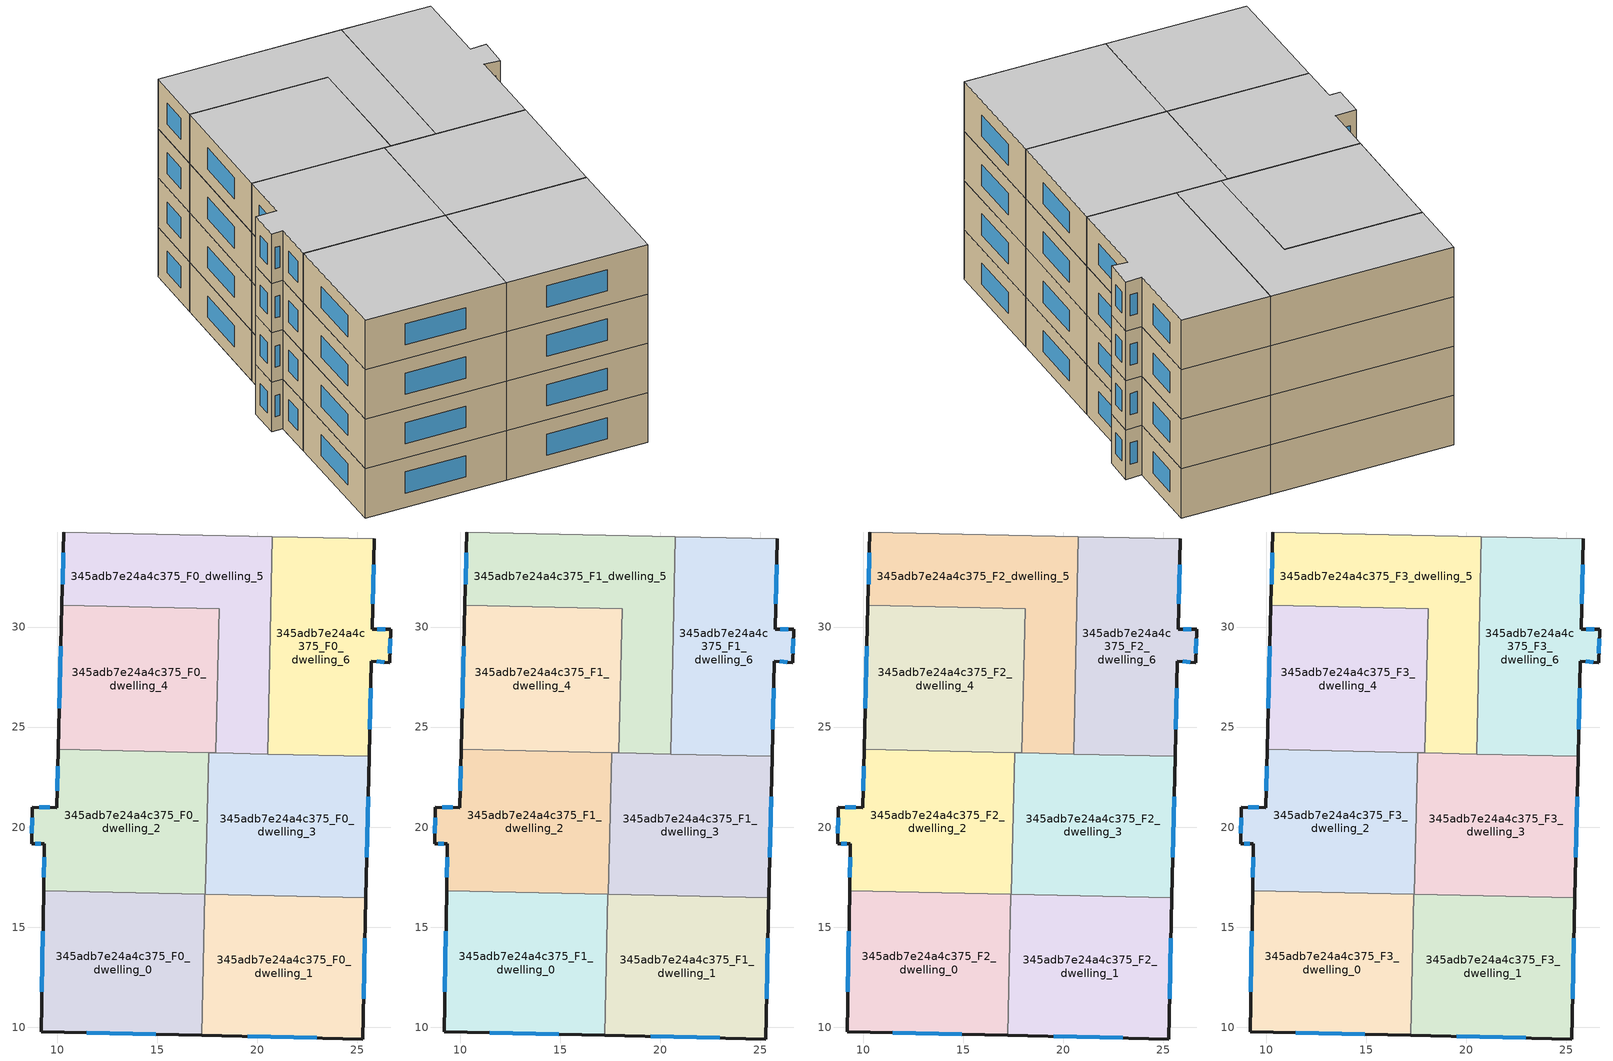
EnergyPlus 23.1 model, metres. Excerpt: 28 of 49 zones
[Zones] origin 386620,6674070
345adb7e24a4c375_F0_dwelling_0
 floor ground (EU_floor_Construction): 17.38,16.65 17.22,9.59 9.2,9.77 9.33,16.83 z0
 wall outside (EU_wall_Construction): 9.33,16.83 9.2,9.77 17.22,9.59 z0:3
 wall to 345adb7e24a4c375_F0_dwelling_1 (EU_wall_Construction): 17.22,9.59 17.38,16.65 z0:3
 wall to 345adb7e24a4c375_F0_dwelling_2 (EU_wall_Construction): 17.38,16.65 9.33,16.83 z0:3
 window (EU_Window_Construction): 11.49,9.72 14.93,9.65 / 9.29,14.81 9.23,11.79 z0.86:2.14
345adb7e24a4c375_F0_dwelling_1
 floor ground (EU_floor_Construction): 25.43,16.47 25.27,9.42 17.22,9.59 17.38,16.65 z0
 wall outside (EU_wall_Construction): 17.22,9.59 25.27,9.42 25.43,16.47 z0:3
 wall to 345adb7e24a4c375_F0_dwelling_2 (EU_wall_Construction): 25.43,16.47 17.41,16.65 17.38,16.65 z0:3
 window (EU_Window_Construction): 19.52,9.54 22.97,9.47 / 25.31,11.43 25.38,14.45 z0.86:2.14
345adb7e24a4c375_F0_dwelling_2
 floor ground (EU_floor_Construction): 17.56,23.71 17.41,16.65 9.33,16.83 9.37,19.17 8.73,19.16 8.75,21 9.97,20.98 10.05,23.88 z0
 wall outside (EU_wall_Construction): 10.05,23.88 9.97,20.98 8.75,21 8.73,19.16 9.37,19.17 9.33,16.83 z0:3
 wall to 345adb7e24a4c375_F0_dwelling_3 (EU_wall_Construction): 25.43,16.47 17.41,16.65 17.56,23.71 z0:3
 wall to 345adb7e24a4c375_F0_dwelling_4 (EU_wall_Construction): 17.56,23.71 10.05,23.88 z0:3
 window (EU_Window_Construction): 8.91,19.16 9.19,19.16 / 8.75,20.48 8.74,19.69 / 9.62,20.98 9.1,21 / 10.03,23.05 9.99,21.81 / 9.36,18.5 9.34,17.49 z0.86:2.14
345adb7e24a4c375_F0_dwelling_3
 floor ground (EU_floor_Construction): 25.59,23.54 25.43,16.47 17.41,16.65 17.56,23.71 z0
 wall outside (EU_wall_Construction): 25.43,16.47 25.59,23.54 z0:3
 wall to 345adb7e24a4c375_F0_dwelling_6 (EU_wall_Construction): 25.59,23.54 20.51,23.65 z0:3
 wall to 345adb7e24a4c375_F0_dwelling_5 (EU_wall_Construction): 20.51,23.65 17.93,23.71 z0:3
 wall to 345adb7e24a4c375_F0_dwelling_4 (EU_wall_Construction): 17.93,23.71 17.56,23.71 z0:3
 window (EU_Window_Construction): 25.47,18.49 25.54,21.52 z0.86:2.14
345adb7e24a4c375_F0_dwelling_4
 floor ground (EU_floor_Construction): 18.09,30.92 17.93,23.71 10.05,23.88 10.24,31.09 z0
 wall outside (EU_wall_Construction): 10.24,31.09 10.05,23.88 z0:3
 wall to 345adb7e24a4c375_F0_dwelling_5 (EU_wall_Construction): 17.93,23.71 18.09,30.92 10.24,31.09 z0:3
 window (EU_Window_Construction): 10.19,29.03 10.1,25.94 z0.86:2.14
345adb7e24a4c375_F0_dwelling_5
 floor ground (EU_floor_Construction): 20.75,34.52 20.51,23.65 17.93,23.71 18.09,30.92 10.24,31.09 10.34,34.75 z0
 wall outside (EU_wall_Construction): 10.34,34.75 10.24,31.09 z0:3
 wall adiabatic (EU_wall_Construction): 20.75,34.52 10.34,34.75 z0:3
 wall to 345adb7e24a4c375_F0_dwelling_6 (EU_wall_Construction): 20.51,23.65 20.75,34.52 z0:3
 window (EU_Window_Construction): 10.31,33.7 10.27,32.13 z0.86:2.14
345adb7e24a4c375_F0_dwelling_6
 floor ground (EU_floor_Construction): 25.84,34.4 25.73,29.88 26.67,29.89 26.61,28.22 25.7,28.3 25.59,23.54 20.51,23.65 20.75,34.52 z0
 wall outside (EU_wall_Construction): 25.59,23.54 25.7,28.3 26.61,28.22 26.67,29.89 25.73,29.88 25.84,34.4 z0:3
 wall adiabatic (EU_wall_Construction): 25.84,34.4 20.75,34.52 z0:3
 window (EU_Window_Construction): 25.76,31.17 25.81,33.11 / 26.4,29.89 26,29.88 / 26.63,28.7 26.65,29.42 / 25.96,28.28 26.35,28.24 / 25.62,24.9 25.67,26.94 z0.86:2.14
345adb7e24a4c375_F1_dwelling_0
 floor to 345adb7e24a4c375_F0_dwelling_0 (EU_floor_Construction): 17.38,16.65 17.22,9.59 9.2,9.77 9.33,16.83 z3
 wall outside (EU_wall_Construction): 9.33,16.83 9.2,9.77 17.22,9.59 z3:6
 wall to 345adb7e24a4c375_F1_dwelling_1 (EU_wall_Construction): 17.22,9.59 17.38,16.65 z3:6
 wall to 345adb7e24a4c375_F1_dwelling_2 (EU_wall_Construction): 17.38,16.65 9.33,16.83 z3:6
 window (EU_Window_Construction): 11.49,9.72 14.93,9.65 / 9.29,14.81 9.23,11.79 z3.86:5.14
345adb7e24a4c375_F1_dwelling_1
 floor to 345adb7e24a4c375_F0_dwelling_1 (EU_floor_Construction): 25.43,16.47 25.27,9.42 17.22,9.59 17.38,16.65 z3
 wall outside (EU_wall_Construction): 17.22,9.59 25.27,9.42 25.43,16.47 z3:6
 wall to 345adb7e24a4c375_F1_dwelling_2 (EU_wall_Construction): 25.43,16.47 17.41,16.65 17.38,16.65 z3:6
 window (EU_Window_Construction): 19.52,9.54 22.97,9.47 / 25.31,11.43 25.38,14.45 z3.86:5.14
345adb7e24a4c375_F1_dwelling_2
 floor to 345adb7e24a4c375_F0_dwelling_2 (EU_floor_Construction): 17.56,23.71 17.41,16.65 9.33,16.83 9.37,19.17 8.73,19.16 8.75,21 9.97,20.98 10.05,23.88 z3
 wall outside (EU_wall_Construction): 10.05,23.88 9.97,20.98 8.75,21 8.73,19.16 9.37,19.17 9.33,16.83 z3:6
 wall to 345adb7e24a4c375_F1_dwelling_3 (EU_wall_Construction): 25.43,16.47 17.41,16.65 17.56,23.71 z3:6
 wall to 345adb7e24a4c375_F1_dwelling_4 (EU_wall_Construction): 17.56,23.71 10.05,23.88 z3:6
 window (EU_Window_Construction): 8.91,19.16 9.19,19.16 / 8.75,20.48 8.74,19.69 / 9.62,20.98 9.1,21 / 10.03,23.05 9.99,21.81 / 9.36,18.5 9.34,17.49 z3.86:5.14
345adb7e24a4c375_F1_dwelling_3
 floor to 345adb7e24a4c375_F0_dwelling_3 (EU_floor_Construction): 25.59,23.54 25.43,16.47 17.41,16.65 17.56,23.71 z3
 wall outside (EU_wall_Construction): 25.43,16.47 25.59,23.54 z3:6
 wall to 345adb7e24a4c375_F1_dwelling_6 (EU_wall_Construction): 25.59,23.54 20.51,23.65 z3:6
 wall to 345adb7e24a4c375_F1_dwelling_5 (EU_wall_Construction): 20.51,23.65 17.93,23.71 z3:6
 wall to 345adb7e24a4c375_F1_dwelling_4 (EU_wall_Construction): 17.93,23.71 17.56,23.71 z3:6
 window (EU_Window_Construction): 25.47,18.49 25.54,21.52 z3.86:5.14
345adb7e24a4c375_F1_dwelling_4
 floor to 345adb7e24a4c375_F0_dwelling_4 (EU_floor_Construction): 18.09,30.92 17.93,23.71 10.05,23.88 10.24,31.09 z3
 wall outside (EU_wall_Construction): 10.24,31.09 10.05,23.88 z3:6
 wall to 345adb7e24a4c375_F1_dwelling_5 (EU_wall_Construction): 17.93,23.71 18.09,30.92 10.24,31.09 z3:6
 window (EU_Window_Construction): 10.19,29.03 10.1,25.94 z3.86:5.14
345adb7e24a4c375_F1_dwelling_5
 floor to 345adb7e24a4c375_F0_dwelling_5 (EU_floor_Construction): 20.75,34.52 20.51,23.65 17.93,23.71 18.09,30.92 10.24,31.09 10.34,34.75 z3
 wall outside (EU_wall_Construction): 10.34,34.75 10.24,31.09 z3:6
 wall adiabatic (EU_wall_Construction): 20.75,34.52 10.34,34.75 z3:6
 wall to 345adb7e24a4c375_F1_dwelling_6 (EU_wall_Construction): 20.51,23.65 20.75,34.52 z3:6
 window (EU_Window_Construction): 10.31,33.7 10.27,32.13 z3.86:5.14
345adb7e24a4c375_F1_dwelling_6
 floor to 345adb7e24a4c375_F0_dwelling_6 (EU_floor_Construction): 25.84,34.4 25.73,29.88 26.67,29.89 26.61,28.22 25.7,28.3 25.59,23.54 20.51,23.65 20.75,34.52 z3
 wall outside (EU_wall_Construction): 25.59,23.54 25.7,28.3 26.61,28.22 26.67,29.89 25.73,29.88 25.84,34.4 z3:6
 wall adiabatic (EU_wall_Construction): 25.84,34.4 20.75,34.52 z3:6
 window (EU_Window_Construction): 25.76,31.17 25.81,33.11 / 26.4,29.89 26,29.88 / 26.63,28.7 26.65,29.42 / 25.96,28.28 26.35,28.24 / 25.62,24.9 25.67,26.94 z3.86:5.14
345adb7e24a4c375_F2_dwelling_0
 floor to 345adb7e24a4c375_F1_dwelling_0 (EU_floor_Construction): 17.38,16.65 17.22,9.59 9.2,9.77 9.33,16.83 z6
 wall outside (EU_wall_Construction): 9.33,16.83 9.2,9.77 17.22,9.59 z6:9
 wall to 345adb7e24a4c375_F2_dwelling_1 (EU_wall_Construction): 17.22,9.59 17.38,16.65 z6:9
 wall to 345adb7e24a4c375_F2_dwelling_2 (EU_wall_Construction): 17.38,16.65 9.33,16.83 z6:9
 window (EU_Window_Construction): 11.49,9.72 14.93,9.65 / 9.29,14.81 9.23,11.79 z6.86:8.14
345adb7e24a4c375_F2_dwelling_1
 floor to 345adb7e24a4c375_F1_dwelling_1 (EU_floor_Construction): 25.43,16.47 25.27,9.42 17.22,9.59 17.38,16.65 z6
 wall outside (EU_wall_Construction): 17.22,9.59 25.27,9.42 25.43,16.47 z6:9
 wall to 345adb7e24a4c375_F2_dwelling_2 (EU_wall_Construction): 25.43,16.47 17.41,16.65 17.38,16.65 z6:9
 window (EU_Window_Construction): 19.52,9.54 22.97,9.47 / 25.31,11.43 25.38,14.45 z6.86:8.14
345adb7e24a4c375_F2_dwelling_2
 floor to 345adb7e24a4c375_F1_dwelling_2 (EU_floor_Construction): 17.56,23.71 17.41,16.65 9.33,16.83 9.37,19.17 8.73,19.16 8.75,21 9.97,20.98 10.05,23.88 z6
 wall outside (EU_wall_Construction): 10.05,23.88 9.97,20.98 8.75,21 8.73,19.16 9.37,19.17 9.33,16.83 z6:9
 wall to 345adb7e24a4c375_F2_dwelling_3 (EU_wall_Construction): 25.43,16.47 17.41,16.65 17.56,23.71 z6:9
 wall to 345adb7e24a4c375_F2_dwelling_4 (EU_wall_Construction): 17.56,23.71 10.05,23.88 z6:9
 window (EU_Window_Construction): 8.91,19.16 9.19,19.16 / 8.75,20.48 8.74,19.69 / 9.62,20.98 9.1,21 / 10.03,23.05 9.99,21.81 / 9.36,18.5 9.34,17.49 z6.86:8.14
345adb7e24a4c375_F2_dwelling_3
 floor to 345adb7e24a4c375_F1_dwelling_3 (EU_floor_Construction): 25.59,23.54 25.43,16.47 17.41,16.65 17.56,23.71 z6
 wall outside (EU_wall_Construction): 25.43,16.47 25.59,23.54 z6:9
 wall to 345adb7e24a4c375_F2_dwelling_6 (EU_wall_Construction): 25.59,23.54 20.51,23.65 z6:9
 wall to 345adb7e24a4c375_F2_dwelling_5 (EU_wall_Construction): 20.51,23.65 17.93,23.71 z6:9
 wall to 345adb7e24a4c375_F2_dwelling_4 (EU_wall_Construction): 17.93,23.71 17.56,23.71 z6:9
 window (EU_Window_Construction): 25.47,18.49 25.54,21.52 z6.86:8.14
345adb7e24a4c375_F2_dwelling_4
 floor to 345adb7e24a4c375_F1_dwelling_4 (EU_floor_Construction): 18.09,30.92 17.93,23.71 10.05,23.88 10.24,31.09 z6
 wall outside (EU_wall_Construction): 10.24,31.09 10.05,23.88 z6:9
 wall to 345adb7e24a4c375_F2_dwelling_5 (EU_wall_Construction): 17.93,23.71 18.09,30.92 10.24,31.09 z6:9
 window (EU_Window_Construction): 10.19,29.03 10.1,25.94 z6.86:8.14
345adb7e24a4c375_F2_dwelling_5
 floor to 345adb7e24a4c375_F1_dwelling_5 (EU_floor_Construction): 20.75,34.52 20.51,23.65 17.93,23.71 18.09,30.92 10.24,31.09 10.34,34.75 z6
 wall outside (EU_wall_Construction): 10.34,34.75 10.24,31.09 z6:9
 wall adiabatic (EU_wall_Construction): 20.75,34.52 10.34,34.75 z6:9
 wall to 345adb7e24a4c375_F2_dwelling_6 (EU_wall_Construction): 20.51,23.65 20.75,34.52 z6:9
 window (EU_Window_Construction): 10.31,33.7 10.27,32.13 z6.86:8.14
345adb7e24a4c375_F2_dwelling_6
 floor to 345adb7e24a4c375_F1_dwelling_6 (EU_floor_Construction): 25.84,34.4 25.73,29.88 26.67,29.89 26.61,28.22 25.7,28.3 25.59,23.54 20.51,23.65 20.75,34.52 z6
 wall outside (EU_wall_Construction): 25.59,23.54 25.7,28.3 26.61,28.22 26.67,29.89 25.73,29.88 25.84,34.4 z6:9
 wall adiabatic (EU_wall_Construction): 25.84,34.4 20.75,34.52 z6:9
 window (EU_Window_Construction): 25.76,31.17 25.81,33.11 / 26.4,29.89 26,29.88 / 26.63,28.7 26.65,29.42 / 25.96,28.28 26.35,28.24 / 25.62,24.9 25.67,26.94 z6.86:8.14
345adb7e24a4c375_F3_dwelling_0
 floor to 345adb7e24a4c375_F2_dwelling_0 (EU_floor_Construction): 17.38,16.65 17.22,9.59 9.2,9.77 9.33,16.83 z9
 wall outside (EU_wall_Construction): 9.33,16.83 9.2,9.77 17.22,9.59 z9:12
 wall to 345adb7e24a4c375_F3_dwelling_1 (EU_wall_Construction): 17.22,9.59 17.38,16.65 z9:12
 wall to 345adb7e24a4c375_F3_dwelling_2 (EU_wall_Construction): 17.38,16.65 9.33,16.83 z9:12
 window (EU_Window_Construction): 11.49,9.72 14.93,9.65 / 9.29,14.81 9.23,11.79 z9.86:11.14
 ceiling to 345adb7e24a4c375_F4_dwelling_0 (EU_floor_Construction): 17.22,9.59 17.38,16.65 9.33,16.83 9.2,9.77 z12
345adb7e24a4c375_F3_dwelling_1
 floor to 345adb7e24a4c375_F2_dwelling_1 (EU_floor_Construction): 25.43,16.47 25.27,9.42 17.22,9.59 17.38,16.65 z9
 wall outside (EU_wall_Construction): 17.22,9.59 25.27,9.42 25.43,16.47 z9:12
 wall to 345adb7e24a4c375_F3_dwelling_2 (EU_wall_Construction): 25.43,16.47 17.41,16.65 17.38,16.65 z9:12
 window (EU_Window_Construction): 19.52,9.54 22.97,9.47 / 25.31,11.43 25.38,14.45 z9.86:11.14
 ceiling to 345adb7e24a4c375_F4_dwelling_1 (EU_floor_Construction): 25.27,9.42 25.43,16.47 17.38,16.65 17.22,9.59 z12
345adb7e24a4c375_F3_dwelling_2
 floor to 345adb7e24a4c375_F2_dwelling_2 (EU_floor_Construction): 17.56,23.71 17.41,16.65 9.33,16.83 9.37,19.17 8.73,19.16 8.75,21 9.97,20.98 10.05,23.88 z9
 wall outside (EU_wall_Construction): 10.05,23.88 9.97,20.98 8.75,21 8.73,19.16 9.37,19.17 9.33,16.83 z9:12
 wall to 345adb7e24a4c375_F3_dwelling_3 (EU_wall_Construction): 25.43,16.47 17.41,16.65 17.56,23.71 z9:12
 wall to 345adb7e24a4c375_F3_dwelling_4 (EU_wall_Construction): 17.56,23.71 10.05,23.88 z9:12
 window (EU_Window_Construction): 8.91,19.16 9.19,19.16 / 8.75,20.48 8.74,19.69 / 9.62,20.98 9.1,21 / 10.03,23.05 9.99,21.81 / 9.36,18.5 9.34,17.49 z9.86:11.14
 ceiling to 345adb7e24a4c375_F4_dwelling_2 (EU_floor_Construction): 17.41,16.65 17.56,23.71 10.05,23.88 9.97,20.98 8.75,21 8.73,19.16 9.37,19.17 9.33,16.83 z12
345adb7e24a4c375_F3_dwelling_3
 floor to 345adb7e24a4c375_F2_dwelling_3 (EU_floor_Construction): 25.59,23.54 25.43,16.47 17.41,16.65 17.56,23.71 z9
 wall outside (EU_wall_Construction): 25.43,16.47 25.59,23.54 z9:12
 wall to 345adb7e24a4c375_F3_dwelling_6 (EU_wall_Construction): 25.59,23.54 20.51,23.65 z9:12
 wall to 345adb7e24a4c375_F3_dwelling_5 (EU_wall_Construction): 20.51,23.65 17.93,23.71 z9:12
 wall to 345adb7e24a4c375_F3_dwelling_4 (EU_wall_Construction): 17.93,23.71 17.56,23.71 z9:12
 window (EU_Window_Construction): 25.47,18.49 25.54,21.52 z9.86:11.14
 ceiling to 345adb7e24a4c375_F4_dwelling_3 (EU_floor_Construction): 25.43,16.47 25.59,23.54 17.56,23.71 17.41,16.65 z12
345adb7e24a4c375_F3_dwelling_4
 floor to 345adb7e24a4c375_F2_dwelling_4 (EU_floor_Construction): 18.09,30.92 17.93,23.71 10.05,23.88 10.24,31.09 z9
 wall outside (EU_wall_Construction): 10.24,31.09 10.05,23.88 z9:12
 wall to 345adb7e24a4c375_F3_dwelling_5 (EU_wall_Construction): 17.93,23.71 18.09,30.92 10.24,31.09 z9:12
 window (EU_Window_Construction): 10.19,29.03 10.1,25.94 z9.86:11.14
 ceiling to 345adb7e24a4c375_F4_dwelling_4 (EU_floor_Construction): 17.93,23.71 18.09,30.92 10.24,31.09 10.05,23.88 z12
345adb7e24a4c375_F3_dwelling_5
 floor to 345adb7e24a4c375_F2_dwelling_5 (EU_floor_Construction): 20.75,34.52 20.51,23.65 17.93,23.71 18.09,30.92 10.24,31.09 10.34,34.75 z9
 wall outside (EU_wall_Construction): 10.34,34.75 10.24,31.09 z9:12
 wall adiabatic (EU_wall_Construction): 20.75,34.52 10.34,34.75 z9:12
 wall to 345adb7e24a4c375_F3_dwelling_6 (EU_wall_Construction): 20.51,23.65 20.75,34.52 z9:12
 window (EU_Window_Construction): 10.31,33.7 10.27,32.13 z9.86:11.14
 ceiling to 345adb7e24a4c375_F4_dwelling_5 (EU_floor_Construction): 20.51,23.65 20.75,34.52 10.34,34.75 10.24,31.09 18.09,30.92 17.93,23.71 z12
345adb7e24a4c375_F3_dwelling_6
 floor to 345adb7e24a4c375_F2_dwelling_6 (EU_floor_Construction): 25.84,34.4 25.73,29.88 26.67,29.89 26.61,28.22 25.7,28.3 25.59,23.54 20.51,23.65 20.75,34.52 z9
 wall outside (EU_wall_Construction): 25.59,23.54 25.7,28.3 26.61,28.22 26.67,29.89 25.73,29.88 25.84,34.4 z9:12
 wall adiabatic (EU_wall_Construction): 25.84,34.4 20.75,34.52 z9:12
 window (EU_Window_Construction): 25.76,31.17 25.81,33.11 / 26.4,29.89 26,29.88 / 26.63,28.7 26.65,29.42 / 25.96,28.28 26.35,28.24 / 25.62,24.9 25.67,26.94 z9.86:11.14
 ceiling to 345adb7e24a4c375_F4_dwelling_6 (EU_floor_Construction): 25.59,23.54 25.7,28.3 26.61,28.22 26.67,29.89 25.73,29.88 25.84,34.4 20.75,34.52 20.51,23.65 z12
[Building]
EU S2 Campaign: North Axis=0; Terrain=City; Solar Distribution=FullExterior
[Site:Location]
Helsinki-Vantaa.AP: Latitude=60.317; Longitude=24.963; Time Zone=2; Elevation=54.6
[SizingPeriod:WeatherFileDays]
AnnualSizingPeriod: Begin Month=1; Begin Day of Month=1; End Month=12; End Day of Month=31; Day of Week for Start Day=Monday; Use Weather File Daylight Saving Period=No; Use Weather File Rain and Snow Indicators=No
[MATERIAL]
EU_InternalMass_Material: Roughness=MediumRough; Thickness=0.1; Conductivity=1; Density=1800; Specific Heat=900; Thermal Absorptance=0.9; Solar Absorptance=0.7; Visible Absorptance=0.7
[MATERIAL:NOMASS] Roughness=MediumRough; Thermal Absorptance=0.9; Solar Absorptance=0.7; Visible Absorptance=0.7
Name | Thermal Resistance
EU_wall_NoMass | 1.10183
EU_floor_NoMass | 1.70606
[WINDOWMATERIAL:SIMPLEGLAZINGSYSTEM]
EU_Window_SimpleGlazing: UFactor=3.11035; Solar Heat Gain Coefficient=0.8; Visible Transmittance=0.8
[CONSTRUCTION]
EU_wall_Construction: EU_wall_NoMass
EU_floor_Construction: EU_floor_NoMass
EU_Window_Construction: EU_Window_SimpleGlazing
EU_InternalMass_Construction: EU_InternalMass_Material
[ZONE] Type=1; Multiplier=1; Ceiling Height=autocalculate; Floor Area=autocalculate; Part of Total Floor Area=Yes
Name | Volume
345adb7e24a4c375_F0_dwelling_0; 345adb7e24a4c375_F1_dwelling_0; 345adb7e24a4c375_F2_dwelling_0; 345adb7e24a4c375_F3_dwelling_0 | 170.201
345adb7e24a4c375_F0_dwelling_1; 345adb7e24a4c375_F1_dwelling_1; 345adb7e24a4c375_F2_dwelling_1; 345adb7e24a4c375_F3_dwelling_1 | 170.22
345adb7e24a4c375_F0_dwelling_2; 345adb7e24a4c375_F1_dwelling_2; 345adb7e24a4c375_F2_dwelling_2; 345adb7e24a4c375_F3_dwelling_2 | 170.222
345adb7e24a4c375_F0_dwelling_3; 345adb7e24a4c375_F1_dwelling_3; 345adb7e24a4c375_F2_dwelling_3; 345adb7e24a4c375_F3_dwelling_3 | 170.227
345adb7e24a4c375_F0_dwelling_4; 345adb7e24a4c375_F1_dwelling_4; 345adb7e24a4c375_F2_dwelling_4; 345adb7e24a4c375_F3_dwelling_4 | 170.219
345adb7e24a4c375_F0_dwelling_5; 345adb7e24a4c375_F1_dwelling_5; 345adb7e24a4c375_F2_dwelling_5; 345adb7e24a4c375_F3_dwelling_5 | 170.231
345adb7e24a4c375_F0_dwelling_6; 345adb7e24a4c375_F1_dwelling_6; 345adb7e24a4c375_F2_dwelling_6; 345adb7e24a4c375_F3_dwelling_6 | 170.235
[INTERNALMASS] Construction=EU_InternalMass_Construction
Name | Zone or ZoneList | Surface Area
345adb7e24a4c375_F0_dwelling_0_EU_InternalMass | 345adb7e24a4c375_F0_dwelling_0 | 56.7354
345adb7e24a4c375_F0_dwelling_1_EU_InternalMass | 345adb7e24a4c375_F0_dwelling_1 | 56.74
345adb7e24a4c375_F0_dwelling_2_EU_InternalMass | 345adb7e24a4c375_F0_dwelling_2 | 56.7431
345adb7e24a4c375_F0_dwelling_3_EU_InternalMass | 345adb7e24a4c375_F0_dwelling_3 | 56.7403
345adb7e24a4c375_F0_dwelling_4_EU_InternalMass | 345adb7e24a4c375_F0_dwelling_4 | 56.7389
345adb7e24a4c375_F0_dwelling_5_EU_InternalMass | 345adb7e24a4c375_F0_dwelling_5 | 56.7436
345adb7e24a4c375_F0_dwelling_6_EU_InternalMass | 345adb7e24a4c375_F0_dwelling_6 | 56.7443
345adb7e24a4c375_F1_dwelling_0_EU_InternalMass | 345adb7e24a4c375_F1_dwelling_0 | 56.7354
345adb7e24a4c375_F1_dwelling_1_EU_InternalMass | 345adb7e24a4c375_F1_dwelling_1 | 56.74
345adb7e24a4c375_F1_dwelling_2_EU_InternalMass | 345adb7e24a4c375_F1_dwelling_2 | 56.7431
345adb7e24a4c375_F1_dwelling_3_EU_InternalMass | 345adb7e24a4c375_F1_dwelling_3 | 56.7403
345adb7e24a4c375_F1_dwelling_4_EU_InternalMass | 345adb7e24a4c375_F1_dwelling_4 | 56.7389
345adb7e24a4c375_F1_dwelling_5_EU_InternalMass | 345adb7e24a4c375_F1_dwelling_5 | 56.7436
345adb7e24a4c375_F1_dwelling_6_EU_InternalMass | 345adb7e24a4c375_F1_dwelling_6 | 56.7443
345adb7e24a4c375_F2_dwelling_0_EU_InternalMass | 345adb7e24a4c375_F2_dwelling_0 | 56.7354
345adb7e24a4c375_F2_dwelling_1_EU_InternalMass | 345adb7e24a4c375_F2_dwelling_1 | 56.74
345adb7e24a4c375_F2_dwelling_2_EU_InternalMass | 345adb7e24a4c375_F2_dwelling_2 | 56.7431
345adb7e24a4c375_F2_dwelling_3_EU_InternalMass | 345adb7e24a4c375_F2_dwelling_3 | 56.7403
345adb7e24a4c375_F2_dwelling_4_EU_InternalMass | 345adb7e24a4c375_F2_dwelling_4 | 56.7389
345adb7e24a4c375_F2_dwelling_5_EU_InternalMass | 345adb7e24a4c375_F2_dwelling_5 | 56.7436
345adb7e24a4c375_F2_dwelling_6_EU_InternalMass | 345adb7e24a4c375_F2_dwelling_6 | 56.7443
345adb7e24a4c375_F3_dwelling_0_EU_InternalMass | 345adb7e24a4c375_F3_dwelling_0 | 56.7354
345adb7e24a4c375_F3_dwelling_1_EU_InternalMass | 345adb7e24a4c375_F3_dwelling_1 | 56.74
345adb7e24a4c375_F3_dwelling_2_EU_InternalMass | 345adb7e24a4c375_F3_dwelling_2 | 56.7431
345adb7e24a4c375_F3_dwelling_3_EU_InternalMass | 345adb7e24a4c375_F3_dwelling_3 | 56.7403
345adb7e24a4c375_F3_dwelling_4_EU_InternalMass | 345adb7e24a4c375_F3_dwelling_4 | 56.7389
345adb7e24a4c375_F3_dwelling_5_EU_InternalMass | 345adb7e24a4c375_F3_dwelling_5 | 56.7436
345adb7e24a4c375_F3_dwelling_6_EU_InternalMass | 345adb7e24a4c375_F3_dwelling_6 | 56.7443
[OTHEREQUIPMENT] Fuel Type=Electricity; Design Level Calculation Method=Watts/Area; Power per Zone Floor Area=1; Fraction Latent=0; Fraction Radiant=0; Fraction Lost=0; Carbon Dioxide Generation Rate=0; EndUse Subcategory=EU_Step8_InternalGains
Name | Zone or ZoneList or Space or SpaceList | Schedule
EU_Step8_InternalGain_345adb7e24a4c375_F0_dwelling_0_f000 | 345adb7e24a4c375_F0_dwelling_0 | EU_Step8_GainSchedule_345adb7e24a4c375_F0_dwelling_0_f000
EU_Step8_InternalGain_345adb7e24a4c375_F0_dwelling_1_f000 | 345adb7e24a4c375_F0_dwelling_1 | EU_Step8_GainSchedule_345adb7e24a4c375_F0_dwelling_1_f000
EU_Step8_InternalGain_345adb7e24a4c375_F0_dwelling_2_f000 | 345adb7e24a4c375_F0_dwelling_2 | EU_Step8_GainSchedule_345adb7e24a4c375_F0_dwelling_2_f000
EU_Step8_InternalGain_345adb7e24a4c375_F0_dwelling_3_f000 | 345adb7e24a4c375_F0_dwelling_3 | EU_Step8_GainSchedule_345adb7e24a4c375_F0_dwelling_3_f000
EU_Step8_InternalGain_345adb7e24a4c375_F0_dwelling_4_f000 | 345adb7e24a4c375_F0_dwelling_4 | EU_Step8_GainSchedule_345adb7e24a4c375_F0_dwelling_4_f000
EU_Step8_InternalGain_345adb7e24a4c375_F0_dwelling_5_f000 | 345adb7e24a4c375_F0_dwelling_5 | EU_Step8_GainSchedule_345adb7e24a4c375_F0_dwelling_5_f000
EU_Step8_InternalGain_345adb7e24a4c375_F0_dwelling_6_f000 | 345adb7e24a4c375_F0_dwelling_6 | EU_Step8_GainSchedule_345adb7e24a4c375_F0_dwelling_6_f000
EU_Step8_InternalGain_345adb7e24a4c375_F1_dwelling_0_f000 | 345adb7e24a4c375_F1_dwelling_0 | EU_Step8_GainSchedule_345adb7e24a4c375_F1_dwelling_0_f000
EU_Step8_InternalGain_345adb7e24a4c375_F1_dwelling_1_f000 | 345adb7e24a4c375_F1_dwelling_1 | EU_Step8_GainSchedule_345adb7e24a4c375_F1_dwelling_1_f000
EU_Step8_InternalGain_345adb7e24a4c375_F1_dwelling_2_f000 | 345adb7e24a4c375_F1_dwelling_2 | EU_Step8_GainSchedule_345adb7e24a4c375_F1_dwelling_2_f000
EU_Step8_InternalGain_345adb7e24a4c375_F1_dwelling_3_f000 | 345adb7e24a4c375_F1_dwelling_3 | EU_Step8_GainSchedule_345adb7e24a4c375_F1_dwelling_3_f000
EU_Step8_InternalGain_345adb7e24a4c375_F1_dwelling_4_f000 | 345adb7e24a4c375_F1_dwelling_4 | EU_Step8_GainSchedule_345adb7e24a4c375_F1_dwelling_4_f000
EU_Step8_InternalGain_345adb7e24a4c375_F1_dwelling_5_f000 | 345adb7e24a4c375_F1_dwelling_5 | EU_Step8_GainSchedule_345adb7e24a4c375_F1_dwelling_5_f000
EU_Step8_InternalGain_345adb7e24a4c375_F1_dwelling_6_f000 | 345adb7e24a4c375_F1_dwelling_6 | EU_Step8_GainSchedule_345adb7e24a4c375_F1_dwelling_6_f000
EU_Step8_InternalGain_345adb7e24a4c375_F2_dwelling_0_f000 | 345adb7e24a4c375_F2_dwelling_0 | EU_Step8_GainSchedule_345adb7e24a4c375_F2_dwelling_0_f000
EU_Step8_InternalGain_345adb7e24a4c375_F2_dwelling_1_f000 | 345adb7e24a4c375_F2_dwelling_1 | EU_Step8_GainSchedule_345adb7e24a4c375_F2_dwelling_1_f000
EU_Step8_InternalGain_345adb7e24a4c375_F2_dwelling_2_f000 | 345adb7e24a4c375_F2_dwelling_2 | EU_Step8_GainSchedule_345adb7e24a4c375_F2_dwelling_2_f000
EU_Step8_InternalGain_345adb7e24a4c375_F2_dwelling_3_f000 | 345adb7e24a4c375_F2_dwelling_3 | EU_Step8_GainSchedule_345adb7e24a4c375_F2_dwelling_3_f000
EU_Step8_InternalGain_345adb7e24a4c375_F2_dwelling_4_f000 | 345adb7e24a4c375_F2_dwelling_4 | EU_Step8_GainSchedule_345adb7e24a4c375_F2_dwelling_4_f000
EU_Step8_InternalGain_345adb7e24a4c375_F2_dwelling_5_f000 | 345adb7e24a4c375_F2_dwelling_5 | EU_Step8_GainSchedule_345adb7e24a4c375_F2_dwelling_5_f000
EU_Step8_InternalGain_345adb7e24a4c375_F2_dwelling_6_f000 | 345adb7e24a4c375_F2_dwelling_6 | EU_Step8_GainSchedule_345adb7e24a4c375_F2_dwelling_6_f000
EU_Step8_InternalGain_345adb7e24a4c375_F3_dwelling_0_f000 | 345adb7e24a4c375_F3_dwelling_0 | EU_Step8_GainSchedule_345adb7e24a4c375_F3_dwelling_0_f000
EU_Step8_InternalGain_345adb7e24a4c375_F3_dwelling_1_f000 | 345adb7e24a4c375_F3_dwelling_1 | EU_Step8_GainSchedule_345adb7e24a4c375_F3_dwelling_1_f000
EU_Step8_InternalGain_345adb7e24a4c375_F3_dwelling_2_f000 | 345adb7e24a4c375_F3_dwelling_2 | EU_Step8_GainSchedule_345adb7e24a4c375_F3_dwelling_2_f000
EU_Step8_InternalGain_345adb7e24a4c375_F3_dwelling_3_f000 | 345adb7e24a4c375_F3_dwelling_3 | EU_Step8_GainSchedule_345adb7e24a4c375_F3_dwelling_3_f000
EU_Step8_InternalGain_345adb7e24a4c375_F3_dwelling_4_f000 | 345adb7e24a4c375_F3_dwelling_4 | EU_Step8_GainSchedule_345adb7e24a4c375_F3_dwelling_4_f000
EU_Step8_InternalGain_345adb7e24a4c375_F3_dwelling_5_f000 | 345adb7e24a4c375_F3_dwelling_5 | EU_Step8_GainSchedule_345adb7e24a4c375_F3_dwelling_5_f000
EU_Step8_InternalGain_345adb7e24a4c375_F3_dwelling_6_f000 | 345adb7e24a4c375_F3_dwelling_6 | EU_Step8_GainSchedule_345adb7e24a4c375_F3_dwelling_6_f000
[ZONEVENTILATION:DESIGNFLOWRATE] Schedule=EU_AlwaysOn; Design Flow Rate Calculation Method=AirChanges/Hour; Air Changes per Hour=0.756316; Ventilation Type=Natural; Fan Pressure Rise=0; Fan Total Efficiency=1; Constant Term Coefficient=1; Temperature Term Coefficient=0; Velocity Term Coefficient=0; Velocity Squared Term Coefficient=0; Minimum Indoor Temperature=-100; Maximum Indoor Temperature=100; Delta Temperature=-100; Minimum Outdoor Temperature=-100; Maximum Outdoor Temperature=100; Maximum Wind Speed=40
Name | Zone or ZoneList or Space or SpaceList
EU_ConstantAir_345adb7e24a4c375_F0_dwelling_0 | 345adb7e24a4c375_F0_dwelling_0
EU_ConstantAir_345adb7e24a4c375_F0_dwelling_1 | 345adb7e24a4c375_F0_dwelling_1
EU_ConstantAir_345adb7e24a4c375_F0_dwelling_2 | 345adb7e24a4c375_F0_dwelling_2
EU_ConstantAir_345adb7e24a4c375_F0_dwelling_3 | 345adb7e24a4c375_F0_dwelling_3
EU_ConstantAir_345adb7e24a4c375_F0_dwelling_4 | 345adb7e24a4c375_F0_dwelling_4
EU_ConstantAir_345adb7e24a4c375_F0_dwelling_5 | 345adb7e24a4c375_F0_dwelling_5
EU_ConstantAir_345adb7e24a4c375_F0_dwelling_6 | 345adb7e24a4c375_F0_dwelling_6
EU_ConstantAir_345adb7e24a4c375_F1_dwelling_0 | 345adb7e24a4c375_F1_dwelling_0
EU_ConstantAir_345adb7e24a4c375_F1_dwelling_1 | 345adb7e24a4c375_F1_dwelling_1
EU_ConstantAir_345adb7e24a4c375_F1_dwelling_2 | 345adb7e24a4c375_F1_dwelling_2
EU_ConstantAir_345adb7e24a4c375_F1_dwelling_3 | 345adb7e24a4c375_F1_dwelling_3
EU_ConstantAir_345adb7e24a4c375_F1_dwelling_4 | 345adb7e24a4c375_F1_dwelling_4
EU_ConstantAir_345adb7e24a4c375_F1_dwelling_5 | 345adb7e24a4c375_F1_dwelling_5
EU_ConstantAir_345adb7e24a4c375_F1_dwelling_6 | 345adb7e24a4c375_F1_dwelling_6
EU_ConstantAir_345adb7e24a4c375_F2_dwelling_0 | 345adb7e24a4c375_F2_dwelling_0
EU_ConstantAir_345adb7e24a4c375_F2_dwelling_1 | 345adb7e24a4c375_F2_dwelling_1
EU_ConstantAir_345adb7e24a4c375_F2_dwelling_2 | 345adb7e24a4c375_F2_dwelling_2
EU_ConstantAir_345adb7e24a4c375_F2_dwelling_3 | 345adb7e24a4c375_F2_dwelling_3
EU_ConstantAir_345adb7e24a4c375_F2_dwelling_4 | 345adb7e24a4c375_F2_dwelling_4
EU_ConstantAir_345adb7e24a4c375_F2_dwelling_5 | 345adb7e24a4c375_F2_dwelling_5
EU_ConstantAir_345adb7e24a4c375_F2_dwelling_6 | 345adb7e24a4c375_F2_dwelling_6
EU_ConstantAir_345adb7e24a4c375_F3_dwelling_0 | 345adb7e24a4c375_F3_dwelling_0
EU_ConstantAir_345adb7e24a4c375_F3_dwelling_1 | 345adb7e24a4c375_F3_dwelling_1
EU_ConstantAir_345adb7e24a4c375_F3_dwelling_2 | 345adb7e24a4c375_F3_dwelling_2
EU_ConstantAir_345adb7e24a4c375_F3_dwelling_3 | 345adb7e24a4c375_F3_dwelling_3
EU_ConstantAir_345adb7e24a4c375_F3_dwelling_4 | 345adb7e24a4c375_F3_dwelling_4
EU_ConstantAir_345adb7e24a4c375_F3_dwelling_5 | 345adb7e24a4c375_F3_dwelling_5
EU_ConstantAir_345adb7e24a4c375_F3_dwelling_6 | 345adb7e24a4c375_F3_dwelling_6
[HVACTEMPLATE:THERMOSTAT] Constant Heating Setpoint=20; Constant Cooling Setpoint=50
EU_HeatOnly_345adb7e24a4c375_F0_dwelling_0; EU_HeatOnly_345adb7e24a4c375_F0_dwelling_1; EU_HeatOnly_345adb7e24a4c375_F0_dwelling_2; EU_HeatOnly_345adb7e24a4c375_F0_dwelling_3; EU_HeatOnly_345adb7e24a4c375_F0_dwelling_4; EU_HeatOnly_345adb7e24a4c375_F0_dwelling_5; EU_HeatOnly_345adb7e24a4c375_F0_dwelling_6; EU_HeatOnly_345adb7e24a4c375_F1_dwelling_0; EU_HeatOnly_345adb7e24a4c375_F1_dwelling_1; EU_HeatOnly_345adb7e24a4c375_F1_dwelling_2; EU_HeatOnly_345adb7e24a4c375_F1_dwelling_3; EU_HeatOnly_345adb7e24a4c375_F1_dwelling_4; EU_HeatOnly_345adb7e24a4c375_F1_dwelling_5; EU_HeatOnly_345adb7e24a4c375_F1_dwelling_6; EU_HeatOnly_345adb7e24a4c375_F2_dwelling_0; EU_HeatOnly_345adb7e24a4c375_F2_dwelling_1; EU_HeatOnly_345adb7e24a4c375_F2_dwelling_2; EU_HeatOnly_345adb7e24a4c375_F2_dwelling_3; EU_HeatOnly_345adb7e24a4c375_F2_dwelling_4; EU_HeatOnly_345adb7e24a4c375_F2_dwelling_5; EU_HeatOnly_345adb7e24a4c375_F2_dwelling_6; EU_HeatOnly_345adb7e24a4c375_F3_dwelling_0; EU_HeatOnly_345adb7e24a4c375_F3_dwelling_1; EU_HeatOnly_345adb7e24a4c375_F3_dwelling_2; EU_HeatOnly_345adb7e24a4c375_F3_dwelling_3; EU_HeatOnly_345adb7e24a4c375_F3_dwelling_4; EU_HeatOnly_345adb7e24a4c375_F3_dwelling_5; EU_HeatOnly_345adb7e24a4c375_F3_dwelling_6; EU_HeatOnly_345adb7e24a4c375_F4_dwelling_0; EU_HeatOnly_345adb7e24a4c375_F4_dwelling_1; EU_HeatOnly_345adb7e24a4c375_F4_dwelling_2; EU_HeatOnly_345adb7e24a4c375_F4_dwelling_3; EU_HeatOnly_345adb7e24a4c375_F4_dwelling_4; EU_HeatOnly_345adb7e24a4c375_F4_dwelling_5; EU_HeatOnly_345adb7e24a4c375_F4_dwelling_6; EU_HeatOnly_345adb7e24a4c375_F5_dwelling_0; EU_HeatOnly_345adb7e24a4c375_F5_dwelling_1; EU_HeatOnly_345adb7e24a4c375_F5_dwelling_2; EU_HeatOnly_345adb7e24a4c375_F5_dwelling_3; EU_HeatOnly_345adb7e24a4c375_F5_dwelling_4; EU_HeatOnly_345adb7e24a4c375_F5_dwelling_5; EU_HeatOnly_345adb7e24a4c375_F5_dwelling_6; EU_HeatOnly_345adb7e24a4c375_F6_dwelling_0; EU_HeatOnly_345adb7e24a4c375_F6_dwelling_1; EU_HeatOnly_345adb7e24a4c375_F6_dwelling_2; EU_HeatOnly_345adb7e24a4c375_F6_dwelling_3; EU_HeatOnly_345adb7e24a4c375_F6_dwelling_4; EU_HeatOnly_345adb7e24a4c375_F6_dwelling_5; EU_HeatOnly_345adb7e24a4c375_F6_dwelling_6
[HVACTEMPLATE:ZONE:IDEALLOADSAIRSYSTEM] System Availability Schedule=EU_AlwaysOn; Maximum Heating Supply Air Temperature=50; Minimum Cooling Supply Air Temperature=13; Maximum Heating Supply Air Humidity Ratio=0.0156; Minimum Cooling Supply Air Humidity Ratio=0.0077; Heating Limit=NoLimit; Cooling Limit=NoLimit; Heating Availability Schedule=EU_AlwaysOn; Cooling Availability Schedule=EU_CoolingOff; Dehumidification Control Type=ConstantSensibleHeatRatio; Cooling Sensible Heat Ratio=0.7; Dehumidification Setpoint=60; Humidification Control Type=None; Humidification Setpoint=30; Outdoor Air Method=None; Outdoor Air Flow Rate per Person=0.00944; Outdoor Air Flow Rate per Zone Floor Area=0; Outdoor Air Flow Rate per Zone=0; Demand Controlled Ventilation Type=None; Outdoor Air Economizer Type=NoEconomizer; Heat Recovery Type=None; Sensible Heat Recovery Effectiveness=0.7; Latent Heat Recovery Effectiveness=0.65
Name | Template Thermostat
345adb7e24a4c375_F0_dwelling_0 | EU_HeatOnly_345adb7e24a4c375_F0_dwelling_0
345adb7e24a4c375_F0_dwelling_1 | EU_HeatOnly_345adb7e24a4c375_F0_dwelling_1
345adb7e24a4c375_F0_dwelling_2 | EU_HeatOnly_345adb7e24a4c375_F0_dwelling_2
345adb7e24a4c375_F0_dwelling_3 | EU_HeatOnly_345adb7e24a4c375_F0_dwelling_3
345adb7e24a4c375_F0_dwelling_4 | EU_HeatOnly_345adb7e24a4c375_F0_dwelling_4
345adb7e24a4c375_F0_dwelling_5 | EU_HeatOnly_345adb7e24a4c375_F0_dwelling_5
345adb7e24a4c375_F0_dwelling_6 | EU_HeatOnly_345adb7e24a4c375_F0_dwelling_6
345adb7e24a4c375_F1_dwelling_0 | EU_HeatOnly_345adb7e24a4c375_F1_dwelling_0
345adb7e24a4c375_F1_dwelling_1 | EU_HeatOnly_345adb7e24a4c375_F1_dwelling_1
345adb7e24a4c375_F1_dwelling_2 | EU_HeatOnly_345adb7e24a4c375_F1_dwelling_2
345adb7e24a4c375_F1_dwelling_3 | EU_HeatOnly_345adb7e24a4c375_F1_dwelling_3
345adb7e24a4c375_F1_dwelling_4 | EU_HeatOnly_345adb7e24a4c375_F1_dwelling_4
345adb7e24a4c375_F1_dwelling_5 | EU_HeatOnly_345adb7e24a4c375_F1_dwelling_5
345adb7e24a4c375_F1_dwelling_6 | EU_HeatOnly_345adb7e24a4c375_F1_dwelling_6
345adb7e24a4c375_F2_dwelling_0 | EU_HeatOnly_345adb7e24a4c375_F2_dwelling_0
345adb7e24a4c375_F2_dwelling_1 | EU_HeatOnly_345adb7e24a4c375_F2_dwelling_1
345adb7e24a4c375_F2_dwelling_2 | EU_HeatOnly_345adb7e24a4c375_F2_dwelling_2
345adb7e24a4c375_F2_dwelling_3 | EU_HeatOnly_345adb7e24a4c375_F2_dwelling_3
345adb7e24a4c375_F2_dwelling_4 | EU_HeatOnly_345adb7e24a4c375_F2_dwelling_4
345adb7e24a4c375_F2_dwelling_5 | EU_HeatOnly_345adb7e24a4c375_F2_dwelling_5
345adb7e24a4c375_F2_dwelling_6 | EU_HeatOnly_345adb7e24a4c375_F2_dwelling_6
345adb7e24a4c375_F3_dwelling_0 | EU_HeatOnly_345adb7e24a4c375_F3_dwelling_0
345adb7e24a4c375_F3_dwelling_1 | EU_HeatOnly_345adb7e24a4c375_F3_dwelling_1
345adb7e24a4c375_F3_dwelling_2 | EU_HeatOnly_345adb7e24a4c375_F3_dwelling_2
345adb7e24a4c375_F3_dwelling_3 | EU_HeatOnly_345adb7e24a4c375_F3_dwelling_3
345adb7e24a4c375_F3_dwelling_4 | EU_HeatOnly_345adb7e24a4c375_F3_dwelling_4
345adb7e24a4c375_F3_dwelling_5 | EU_HeatOnly_345adb7e24a4c375_F3_dwelling_5
345adb7e24a4c375_F3_dwelling_6 | EU_HeatOnly_345adb7e24a4c375_F3_dwelling_6
[SIZING:ZONE] Zone Cooling Design Supply Air Temperature Input Method=SupplyAirTemperature; Zone Cooling Design Supply Air Temperature=13; Zone Heating Design Supply Air Temperature Input Method=SupplyAirTemperature; Zone Heating Design Supply Air Temperature=50; Zone Cooling Design Supply Air Humidity Ratio=0.008; Zone Heating Design Supply Air Humidity Ratio=0.008; Cooling Design Air Flow Method=DesignDay; Cooling Design Air Flow Rate=0; Cooling Minimum Air Flow per Zone Floor Area=0.000762; Cooling Minimum Air Flow=0; Cooling Minimum Air Flow Fraction=0.2; Heating Design Air Flow Method=DesignDay; Heating Design Air Flow Rate=0; Heating Maximum Air Flow per Zone Floor Area=0.002032; Heating Maximum Air Flow=0.141576; Heating Maximum Air Flow Fraction=0.3; Account for Dedicated Outdoor Air System=No; Dedicated Outdoor Air System Control Strategy=NeutralSupplyAir; Dedicated Outdoor Air Low Setpoint Temperature for Design=autosize; Dedicated Outdoor Air High Setpoint Temperature for Design=autosize; Zone Load Sizing Method=Sensible Load Only No Latent Load; Zone Latent Cooling Design Supply Air Humidity Ratio Input Method=HumidityRatioDifference; Zone Cooling Design Supply Air Humidity Ratio Difference=0.005; Zone Latent Heating Design Supply Air Humidity Ratio Input Method=HumidityRatioDifference; Zone Humidification Design Supply Air Humidity Ratio Difference=0.005
345adb7e24a4c375_F0_dwelling_0; 345adb7e24a4c375_F0_dwelling_1; 345adb7e24a4c375_F0_dwelling_2; 345adb7e24a4c375_F0_dwelling_3; 345adb7e24a4c375_F0_dwelling_4; 345adb7e24a4c375_F0_dwelling_5; 345adb7e24a4c375_F0_dwelling_6; 345adb7e24a4c375_F1_dwelling_0; 345adb7e24a4c375_F1_dwelling_1; 345adb7e24a4c375_F1_dwelling_2; 345adb7e24a4c375_F1_dwelling_3; 345adb7e24a4c375_F1_dwelling_4; 345adb7e24a4c375_F1_dwelling_5; 345adb7e24a4c375_F1_dwelling_6; 345adb7e24a4c375_F2_dwelling_0; 345adb7e24a4c375_F2_dwelling_1; 345adb7e24a4c375_F2_dwelling_2; 345adb7e24a4c375_F2_dwelling_3; 345adb7e24a4c375_F2_dwelling_4; 345adb7e24a4c375_F2_dwelling_5; 345adb7e24a4c375_F2_dwelling_6; 345adb7e24a4c375_F3_dwelling_0; 345adb7e24a4c375_F3_dwelling_1; 345adb7e24a4c375_F3_dwelling_2; 345adb7e24a4c375_F3_dwelling_3; 345adb7e24a4c375_F3_dwelling_4; 345adb7e24a4c375_F3_dwelling_5; 345adb7e24a4c375_F3_dwelling_6
[SCHEDULE:CONSTANT]
Name | Hourly Value
EU_AlwaysOn | 1
EU_CoolingOff | 0
[SCHEDULE:FILE] Column Number=1; Rows to Skip at Top=0; Number of Hours of Data=8760; Column Separator=Comma; Interpolate to Timestep=No; Minutes per Item=60; Adjust Schedule for Daylight Savings=Yes
Name | File
EU_Step8_GainSchedule_345adb7e24a4c375_F0_dwelling_0_f000 | ../../schedules/345adb7e24a4c375/345adb7e24a4c375_F0_dwelling_0_f000_gain.csv
EU_Step8_GainSchedule_345adb7e24a4c375_F0_dwelling_1_f000 | ../../schedules/345adb7e24a4c375/345adb7e24a4c375_F0_dwelling_1_f000_gain.csv
EU_Step8_GainSchedule_345adb7e24a4c375_F0_dwelling_2_f000 | ../../schedules/345adb7e24a4c375/345adb7e24a4c375_F0_dwelling_2_f000_gain.csv
EU_Step8_GainSchedule_345adb7e24a4c375_F0_dwelling_3_f000 | ../../schedules/345adb7e24a4c375/345adb7e24a4c375_F0_dwelling_3_f000_gain.csv
EU_Step8_GainSchedule_345adb7e24a4c375_F0_dwelling_4_f000 | ../../schedules/345adb7e24a4c375/345adb7e24a4c375_F0_dwelling_4_f000_gain.csv
EU_Step8_GainSchedule_345adb7e24a4c375_F0_dwelling_5_f000 | ../../schedules/345adb7e24a4c375/345adb7e24a4c375_F0_dwelling_5_f000_gain.csv
EU_Step8_GainSchedule_345adb7e24a4c375_F0_dwelling_6_f000 | ../../schedules/345adb7e24a4c375/345adb7e24a4c375_F0_dwelling_6_f000_gain.csv
EU_Step8_GainSchedule_345adb7e24a4c375_F1_dwelling_0_f000 | ../../schedules/345adb7e24a4c375/345adb7e24a4c375_F1_dwelling_0_f000_gain.csv
EU_Step8_GainSchedule_345adb7e24a4c375_F1_dwelling_1_f000 | ../../schedules/345adb7e24a4c375/345adb7e24a4c375_F1_dwelling_1_f000_gain.csv
EU_Step8_GainSchedule_345adb7e24a4c375_F1_dwelling_2_f000 | ../../schedules/345adb7e24a4c375/345adb7e24a4c375_F1_dwelling_2_f000_gain.csv
EU_Step8_GainSchedule_345adb7e24a4c375_F1_dwelling_3_f000 | ../../schedules/345adb7e24a4c375/345adb7e24a4c375_F1_dwelling_3_f000_gain.csv
EU_Step8_GainSchedule_345adb7e24a4c375_F1_dwelling_4_f000 | ../../schedules/345adb7e24a4c375/345adb7e24a4c375_F1_dwelling_4_f000_gain.csv
EU_Step8_GainSchedule_345adb7e24a4c375_F1_dwelling_5_f000 | ../../schedules/345adb7e24a4c375/345adb7e24a4c375_F1_dwelling_5_f000_gain.csv
EU_Step8_GainSchedule_345adb7e24a4c375_F1_dwelling_6_f000 | ../../schedules/345adb7e24a4c375/345adb7e24a4c375_F1_dwelling_6_f000_gain.csv
EU_Step8_GainSchedule_345adb7e24a4c375_F2_dwelling_0_f000 | ../../schedules/345adb7e24a4c375/345adb7e24a4c375_F2_dwelling_0_f000_gain.csv
EU_Step8_GainSchedule_345adb7e24a4c375_F2_dwelling_1_f000 | ../../schedules/345adb7e24a4c375/345adb7e24a4c375_F2_dwelling_1_f000_gain.csv
EU_Step8_GainSchedule_345adb7e24a4c375_F2_dwelling_2_f000 | ../../schedules/345adb7e24a4c375/345adb7e24a4c375_F2_dwelling_2_f000_gain.csv
EU_Step8_GainSchedule_345adb7e24a4c375_F2_dwelling_3_f000 | ../../schedules/345adb7e24a4c375/345adb7e24a4c375_F2_dwelling_3_f000_gain.csv
EU_Step8_GainSchedule_345adb7e24a4c375_F2_dwelling_4_f000 | ../../schedules/345adb7e24a4c375/345adb7e24a4c375_F2_dwelling_4_f000_gain.csv
EU_Step8_GainSchedule_345adb7e24a4c375_F2_dwelling_5_f000 | ../../schedules/345adb7e24a4c375/345adb7e24a4c375_F2_dwelling_5_f000_gain.csv
EU_Step8_GainSchedule_345adb7e24a4c375_F2_dwelling_6_f000 | ../../schedules/345adb7e24a4c375/345adb7e24a4c375_F2_dwelling_6_f000_gain.csv
EU_Step8_GainSchedule_345adb7e24a4c375_F3_dwelling_0_f000 | ../../schedules/345adb7e24a4c375/345adb7e24a4c375_F3_dwelling_0_f000_gain.csv
EU_Step8_GainSchedule_345adb7e24a4c375_F3_dwelling_1_f000 | ../../schedules/345adb7e24a4c375/345adb7e24a4c375_F3_dwelling_1_f000_gain.csv
EU_Step8_GainSchedule_345adb7e24a4c375_F3_dwelling_2_f000 | ../../schedules/345adb7e24a4c375/345adb7e24a4c375_F3_dwelling_2_f000_gain.csv
EU_Step8_GainSchedule_345adb7e24a4c375_F3_dwelling_3_f000 | ../../schedules/345adb7e24a4c375/345adb7e24a4c375_F3_dwelling_3_f000_gain.csv
EU_Step8_GainSchedule_345adb7e24a4c375_F3_dwelling_4_f000 | ../../schedules/345adb7e24a4c375/345adb7e24a4c375_F3_dwelling_4_f000_gain.csv
EU_Step8_GainSchedule_345adb7e24a4c375_F3_dwelling_5_f000 | ../../schedules/345adb7e24a4c375/345adb7e24a4c375_F3_dwelling_5_f000_gain.csv
EU_Step8_GainSchedule_345adb7e24a4c375_F3_dwelling_6_f000 | ../../schedules/345adb7e24a4c375/345adb7e24a4c375_F3_dwelling_6_f000_gain.csv
